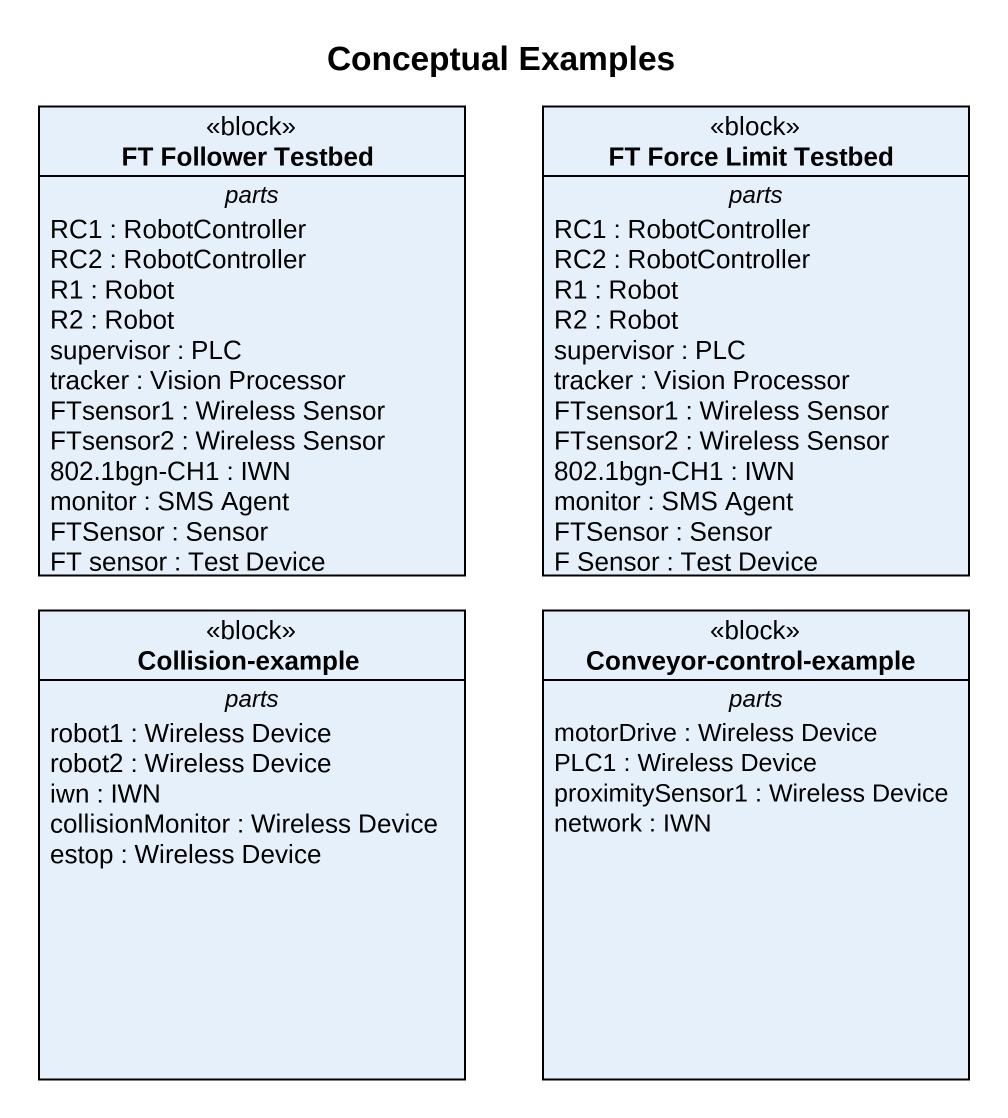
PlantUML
@startuml
title Conceptual Examples
hide circle
hide empty members
class "FT Follower Testbed" as FT_Follower_Testbed <<block>> {
  -- parts --
  RC1 : RobotController
  RC2 : RobotController
  R1 : Robot
  R2 : Robot
  supervisor : PLC
  tracker : Vision Processor
  FTsensor1 : Wireless Sensor
  FTsensor2 : Wireless Sensor
  802.1bgn-CH1 : IWN
  monitor : SMS Agent
  FTSensor : Sensor
  FT sensor : Test Device
}
class "FT Force Limit Testbed" as FT_Force_Limit_Testbed <<block>> {
  -- parts --
  RC1 : RobotController
  RC2 : RobotController
  R1 : Robot
  R2 : Robot
  supervisor : PLC
  tracker : Vision Processor
  FTsensor1 : Wireless Sensor
  FTsensor2 : Wireless Sensor
  802.1bgn-CH1 : IWN
  monitor : SMS Agent
  FTSensor : Sensor
  F Sensor : Test Device
}
class "Collision-example" as Collision_example <<block>> {
  -- parts --
  robot1 : Wireless Device
  robot2 : Wireless Device
  iwn : IWN
  collisionMonitor : Wireless Device
  estop : Wireless Device
}
class "Conveyor-control-example" as Conveyor_control_example <<block>> {
  -- parts --
  motorDrive : Wireless Device
  PLC1 : Wireless Device
  proximitySensor1 : Wireless Device
  network : IWN
}
@enduml
